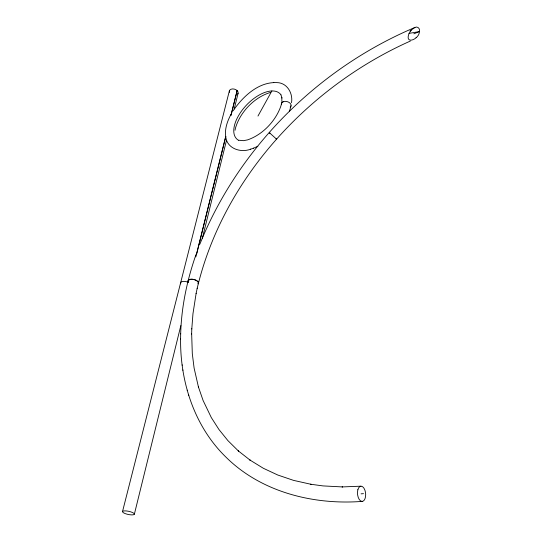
<?xml version="1.0" encoding="UTF-8"?>
<svg xmlns="http://www.w3.org/2000/svg" width="542" height="542" viewBox="0 0 542 542"><rect width="100%" height="100%" fill="white"/><g stroke="black" fill="none" stroke-linecap="round" stroke-linejoin="round"><path stroke-width="0.81" d="M191.658 333.716L192.308 353.716L194.104 368.065L198.46 387.117L198.352 386.744L203.101 400.497L211.305 417.564L218.934 429.474L227.891 440.592L238.534 451.113L238.195 450.802L250.255 460.266L249.876 460.002L263.337 468.274L277.782 475.022L293.568 480.381L311.088 484.304L310.647 484.236L323.018 485.91L342.53 486.926L342.11 486.926L360.87 486.188M362.32 501.384C313.594 505.151 261.319 492.244 225.885 457.069C194.49 426.54 180.046 381.941 180.601 338.791M180.676 333.899C181.414 306.826 187.092 280.038 196.021 254.523M180.594 339.116L180.682 333.581M191.644 334.035L191.807 328.662M191.793 328.974L192.966 313.723L196.143 293.283M281.854 101.55L281.847 97.655L281.894 98.034L281 94.904M413.81 33.828L419.393 31.592C420.382 28.848 417.638 25.914 414.915 27.459C318.892 67.994 238.859 147.2 199.876 244.13M291.515 102.709C293.032 94.152 288.046 84.173 278.92 82.763C259.652 80.643 243.25 96.015 233.128 110.785M188.406 282.07L188.264 280.444L189.781 279.448A5.257 2.595 12.8 0 1 196.129 280.289A5.257 2.595 12.8 0 1 198.108 283.73M188.101 281L188.582 280.078L189.781 279.448A5.257 2.507 13.9 0 1 196.102 280.397A5.257 2.507 13.9 0 1 198.094 283.784M235.038 130.283L235.431 128.244C240.011 112.201 254.259 97.235 270.411 92.452M196.089 293.54L197.22 288.168M197.166 288.419C223.108 178.582 308.615 86.415 410.375 41.043M188.108 281.264L188.121 280.919M188.155 281.528L188.128 281.169M188.257 281.799L188.182 281.433M196.787 253.493L225.784 136.442M134.355 514.216A6.07 1.599 12.2 0 0 125.947 510.903A6.07 1.599 12.2 0 0 125.012 513.531A6.07 1.599 12.2 0 0 134.355 514.216L180.838 325.6M202.274 238.615L226.353 140.913M234.246 108.895L238.087 93.292M291.04 105.758L289.482 111.171M195.818 256.901L225.743 136.482M283.364 101.652L281.745 102.926A4.885 3.137 14.6 0 1 287.829 101.821A4.885 3.137 14.6 0 1 290.817 106.334M122.519 511.573L229.374 90.853M281.522 103.576L280.966 105.778C275.932 120.73 262.68 134.816 247.491 139.904L243.487 140.676L238.832 140.236M281.542 104.552A4.885 3.272 12 0 1 281.603 103.265L281.745 102.926M409.061 33.38C404.312 45.447 419.488 39.18 419.393 31.592L409.061 33.38L411.615 29.742L414.915 27.459M231.326 113.766C227.444 120.819 224.429 128.996 225.777 137.153M257.972 116.049L271.874 90.954M257.857 146.265L253.331 148.271M411.039 30.372L410.667 30.548A5.332 3.97 2.5 0 0 409.887 31.05M416.039 37.466L416.432 37.317M225.851 137.519C227.532 148.813 241.021 153.007 250.641 149.172M250.357 149.267L253.595 148.183M273.446 82.398L273.791 82.364M276.176 138.996L276.684 139.274L269.293 132.594L269.652 133.129M269.557 132.729L269.957 133.014M187.193 390.159L187.302 390.538M188.623 395.016L188.738 395.396M182.146 364.868L182.2 365.22M182.864 369.929L182.918 370.288M363.479 493.647A283.954 195.797 -43.6 0 1 361.094 493.83M180.737 283.873A5.23 2.52 13.6 0 1 182.6 281.501A5.23 2.52 13.6 0 1 188.284 282.382M229.517 92.364A4.526 3.008 15.5 0 1 234.124 89.057A4.526 3.008 15.5 0 1 237.66 94.078M238.649 140.344A31.307 16.328 -46.5 0 1 246.122 105.473A31.307 16.328 -46.5 0 1 280.993 94.836M290.647 106.598A4.885 3.137 14.6 0 1 290.173 107.072M281.562 104.45A4.885 3.137 14.6 0 1 281.616 103.21M237.139 90.602L231.055 115.161L237.139 90.602M357.856 489.751A7.635 4.058 84.7 0 0 361.921 501.397A7.635 4.058 84.7 0 0 364.935 490.225A7.635 4.058 84.7 0 0 357.856 489.751"/></g></svg>
